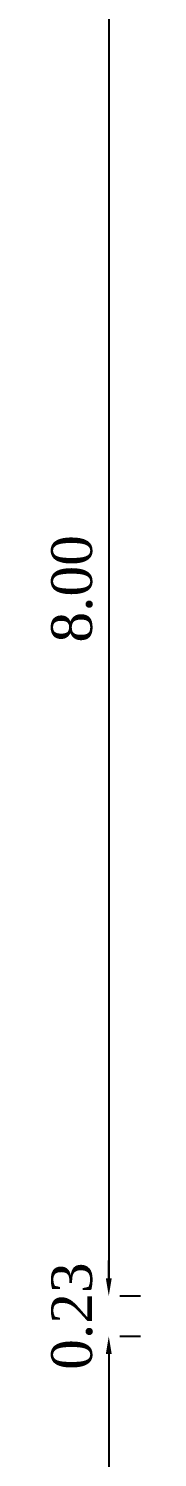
# Model space of a CAD drawing. Header units: metres. Extents: x 3616 to 3987, y 1122 to 1251.
# Drawn here: x 3870.03 to 3870.57, y 1185.21 to 1193.29 of the extents above; entities that cross this region are included whole.
import ezdxf

# ---------------------------------------------------------------- set-up
doc = ezdxf.new("R2010")
doc.units = ezdxf.units.M
doc.styles.add('ANAND', font='times.ttf')
doc.dimstyles.new('V1', dxfattribs={"dimtxt": 0.23, "dimasz": 0.1, "dimexe": 0.18, "dimexo": 0.0625, "dimgap": 0.09, "dimtad": 1, "dimzin": 0, "dimdsep": 46, "dimtxsty": 'ANAND', "dimcen": 0.09, "dimadec": 0, "dimazin": 0, "dimtfac": 1, "dimtix": 1, "dimtofl": 0, "dimtmove": 2, "dimatfit": 0, "dimfxl": 0, "dimtolj": 1, "dimtzin": 0, "dimarcsym": 0})

# ---------------------------------------------------------------- blocks, each defined once
blk = doc.blocks.new('*D186')
at = {"color": 0, "lineweight": -2}
for p, q in [((3870.4539, 1194.1251), (3870.5714, 1194.1251)), ((3870.3914, 1194.0251), (3870.3914, 1186.2241)), ((3870.4539, 1186.1241), (3870.5714, 1186.1241))]:
    blk.add_line(p, q, dxfattribs=at)
at = {"color": 0}
for points in [[(3870.3747, 1194.0251), (3870.408, 1194.0251), (3870.3914, 1194.1251)], [(3870.3747, 1186.2241), (3870.408, 1186.2241), (3870.3914, 1186.1241)]]:
    blk.add_solid(points, dxfattribs=at)
at = {"layer": 'Defpoints', "color": 0}
for p in [(3870.3914, 1194.1251), (3870.3914, 1186.1241), (3870.3914, 1186.1241)]:
    blk.add_point(p, dxfattribs=at)
at = {"color": 0, "insert": (3870.1841, 1190.1246), "char_height": 0.23, "attachment_point": 5, "rotation": 90, "style": 'ANAND'}
blk.add_mtext('\\A1;8.00', dxfattribs=at)
blk = doc.blocks.new('*D187')
at = {"color": 0, "lineweight": -2}
for p, q in [((3870.3914, 1186.2241), (3870.3914, 1186.3241)), ((3870.4539, 1186.1241), (3870.5714, 1186.1241)), ((3870.4539, 1185.8955), (3870.5714, 1185.8955)), ((3870.3914, 1185.7955), (3870.3914, 1185.6955))]:
    blk.add_line(p, q, dxfattribs=at)
at = {"color": 0}
for points in [[(3870.3747, 1186.2241), (3870.408, 1186.2241), (3870.3914, 1186.1241)], [(3870.3747, 1185.7955), (3870.408, 1185.7955), (3870.3914, 1185.8955)]]:
    blk.add_solid(points, dxfattribs=at)
at = {"layer": 'Defpoints', "color": 0}
for p in [(3870.3914, 1186.1241), (3870.3914, 1185.8955), (3870.3914, 1185.8955)]:
    blk.add_point(p, dxfattribs=at)
at = {"color": 0, "insert": (3870.1841, 1186.0098), "char_height": 0.23, "attachment_point": 5, "rotation": 90, "style": 'ANAND'}
blk.add_mtext('\\A1;0.23', dxfattribs=at)
blk = doc.blocks.new('*D188')
at = {"color": 0, "lineweight": -2}
for p, q in [((3870.4539, 1185.8955), (3870.5714, 1185.8955)), ((3870.3914, 1185.7955), (3870.3914, 1177.9945)), ((3870.4539, 1177.8945), (3870.5714, 1177.8945))]:
    blk.add_line(p, q, dxfattribs=at)
at = {"color": 0}
for points in [[(3870.3747, 1185.7955), (3870.408, 1185.7955), (3870.3914, 1185.8955)], [(3870.3747, 1177.9945), (3870.408, 1177.9945), (3870.3914, 1177.8945)]]:
    blk.add_solid(points, dxfattribs=at)
at = {"layer": 'Defpoints', "color": 0}
for p in [(3870.3914, 1185.8955), (3870.3914, 1177.8945), (3870.3914, 1177.8945)]:
    blk.add_point(p, dxfattribs=at)
at = {"color": 0, "insert": (3870.1841, 1181.895), "char_height": 0.23, "attachment_point": 5, "rotation": 90, "style": 'ANAND'}
blk.add_mtext('\\A1;8.00', dxfattribs=at)

msp = doc.modelspace()

# ---------------------------------------------------------------- dimensions: what is measured, and where the dimension line sits
for base, p1, p2, picture, middle in [((3870.39138, 1186.12411, -0.0324), (3870.39138, 1194.12511, -0.0324), (3870.39138, 1186.12411, -0.0324), '*D186', (3870.18406, 1190.12461, -0.0324)), ((3870.39138, 1185.89551, -0.0324), (3870.39138, 1186.12411, -0.0324), (3870.39138, 1185.89551, -0.0324), '*D187', (3870.18406, 1186.00981, -0.0324)), ((3870.39138, 1177.89451, -0.0324), (3870.39138, 1185.89551, -0.0324), (3870.39138, 1177.89451, -0.0324), '*D188', (3870.18406, 1181.89501, -0.0324))]:
    dim = msp.add_linear_dim(base=base, p1=p1, p2=p2, angle=90, dimstyle='V1')
    dim.commit()
    dim.dimension.update_dxf_attribs({"geometry": picture, "text_midpoint": middle})

doc.saveas('drawing.dxf')
